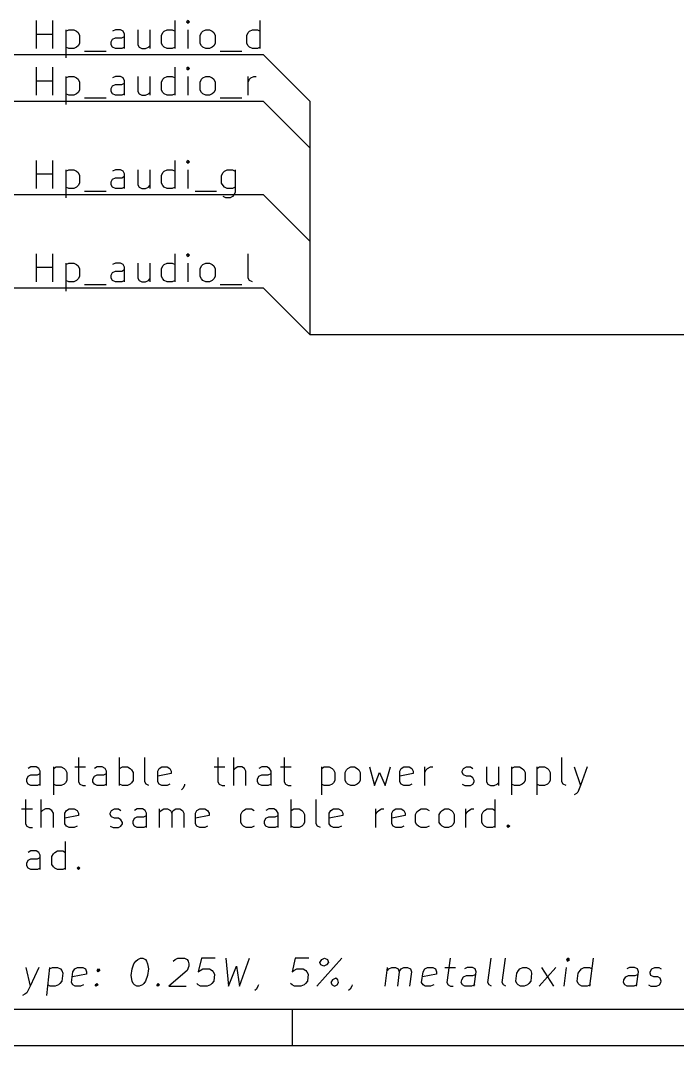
# Model space of a CAD drawing. Extents: x 10 to 287, y -200 to -10.
# Drawn here: x 45.2 to 81, y -200 to -144.2 of the extents above; entities that cross this region are included whole.
import ezdxf

# ---------------------------------------------------------------- set-up
doc = ezdxf.new("R2010")
doc.units = 0
doc.header["$MEASUREMENT"] = 0
doc.layers.add('BLACK', color=7, linetype='CONTINUOUS')
doc.layers.add('WHITE', color=7, linetype='CONTINUOUS')

msp = doc.modelspace()

# ---------------------------------------------------------------- linework, layer by layer
at = {"layer": 'Black'}
for p, q in [((44.45, -146.05), (58.42, -146.05)), ((58.42, -146.05), (60.96, -148.59)), ((44.45, -148.59), (58.42, -148.59)), ((58.42, -148.59), (60.96, -151.13)), ((60.96, -148.59), (60.96, -161.29)), ((44.45, -153.67), (58.42, -153.67)), ((58.42, -153.67), (60.96, -156.21)), ((44.45, -158.75), (58.42, -158.75)), ((58.42, -158.75), (60.96, -161.29)), ((60.96, -161.29), (85.09, -161.29)), ((11.9888, -198.018), (285.013, -198.018)), ((59.9948, -198.018), (59.9948, -200)), ((10.0076, -200), (286.995, -200))]:
    msp.add_line(p, q, dxfattribs=at)
at = {"layer": 'White'}
for p, q in [((46.0756, -145.72), (46.0756, -144.196)), ((46.9646, -145.72), (46.9646, -144.196)), ((53.6194, -145.72), (53.6194, -144.196)), ((54.3306, -144.196), (54.2544, -144.272)), ((54.2544, -144.272), (54.3306, -144.348)), ((54.4068, -144.272), (54.3306, -144.196)), ((54.3306, -144.196), (54.3306, -144.348)), ((54.3306, -144.348), (54.4068, -144.272)), ((58.2676, -145.72), (58.2676, -144.196)), ((46.0756, -144.932), (46.9646, -144.932)), ((47.6758, -144.704), (47.6758, -146.228)), ((47.6758, -144.78), (47.8282, -144.704)), ((47.8282, -144.704), (48.1076, -144.704)), ((48.1076, -144.704), (48.26, -144.78)), ((48.26, -144.78), (48.3362, -144.856)), ((48.3362, -144.856), (48.4124, -145.009)), ((48.4124, -145.009), (48.4124, -145.44)), ((50.3682, -144.704), (50.2158, -144.78)), ((50.6476, -144.704), (50.3682, -144.704)), ((50.8, -144.78), (50.6476, -144.704)), ((50.7238, -145.136), (50.8762, -145.059)), ((50.8762, -144.932), (50.8, -144.78)), ((50.8762, -145.72), (50.8762, -144.932)), ((51.5874, -144.704), (51.5874, -145.517)), ((52.2478, -144.704), (52.2478, -145.72)), ((52.8828, -145.009), (52.959, -144.856)), ((52.8828, -145.44), (52.8828, -145.009)), ((52.959, -144.856), (53.0352, -144.78)), ((53.0352, -144.78), (53.1876, -144.704)), ((53.1876, -144.704), (53.467, -144.704)), ((53.467, -144.704), (53.6194, -144.78)), ((54.3306, -145.72), (54.3306, -144.704)), ((54.991, -145.009), (55.0672, -144.856)), ((54.991, -145.44), (54.991, -145.009)), ((55.0672, -144.856), (55.1434, -144.78)), ((55.1434, -144.78), (55.2958, -144.704)), ((55.2958, -144.704), (55.499, -144.704)), ((55.499, -144.704), (55.6514, -144.78)), ((55.6514, -144.78), (55.7276, -144.856)), ((55.7276, -144.856), (55.8038, -145.009)), ((55.8038, -145.009), (55.8038, -145.44)), ((57.531, -145.009), (57.6072, -144.856)), ((57.531, -145.44), (57.531, -145.009)), ((57.6072, -144.856), (57.6834, -144.78)), ((57.6834, -144.78), (57.8358, -144.704)), ((57.8358, -144.704), (58.1152, -144.704)), ((58.1152, -144.704), (58.2676, -144.78)), ((47.8282, -145.72), (47.6758, -145.644)), ((48.26, -145.644), (48.1076, -145.72)), ((48.3362, -145.567), (48.26, -145.644)), ((48.4124, -145.44), (48.3362, -145.567)), ((50.1396, -145.364), (50.2158, -145.212)), ((50.1396, -145.517), (50.1396, -145.364)), ((50.2158, -145.644), (50.1396, -145.517)), ((50.2158, -145.212), (50.3682, -145.136)), ((50.3682, -145.72), (50.2158, -145.644)), ((50.3682, -145.136), (50.7238, -145.136)), ((50.8762, -145.644), (50.7238, -145.72)), ((51.5874, -145.517), (51.6636, -145.644)), ((51.6636, -145.644), (51.816, -145.72)), ((52.0192, -145.72), (52.1716, -145.644)), ((52.1716, -145.644), (52.2478, -145.567)), ((52.959, -145.567), (52.8828, -145.44)), ((53.0352, -145.644), (52.959, -145.567)), ((53.1876, -145.72), (53.0352, -145.644)), ((53.6194, -145.644), (53.467, -145.72)), ((55.0672, -145.567), (54.991, -145.44)), ((55.1434, -145.644), (55.0672, -145.567)), ((55.2958, -145.72), (55.1434, -145.644)), ((55.6514, -145.644), (55.499, -145.72)), ((55.7276, -145.567), (55.6514, -145.644)), ((55.8038, -145.44), (55.7276, -145.567)), ((57.6072, -145.567), (57.531, -145.44)), ((57.6834, -145.644), (57.6072, -145.567)), ((57.8358, -145.72), (57.6834, -145.644)), ((58.2676, -145.644), (58.1152, -145.72)), ((48.1076, -145.72), (47.8282, -145.72)), ((48.6918, -145.872), (49.8602, -145.872)), ((50.7238, -145.72), (50.3682, -145.72)), ((51.816, -145.72), (52.0192, -145.72)), ((53.467, -145.72), (53.1876, -145.72)), ((55.499, -145.72), (55.2958, -145.72)), ((56.0832, -145.872), (57.2516, -145.872)), ((58.1152, -145.72), (57.8358, -145.72)), ((46.0756, -148.26), (46.0756, -146.736)), ((46.9646, -148.26), (46.9646, -146.736)), ((53.6194, -148.26), (53.6194, -146.736)), ((54.3306, -146.736), (54.2544, -146.812)), ((54.4068, -146.812), (54.3306, -146.736)), ((54.3306, -146.736), (54.3306, -146.888)), ((47.6758, -147.244), (47.6758, -148.768)), ((47.6758, -147.32), (47.8282, -147.244)), ((47.8282, -147.244), (48.1076, -147.244)), ((48.1076, -147.244), (48.26, -147.32)), ((48.26, -147.32), (48.3362, -147.396)), ((50.3682, -147.244), (50.2158, -147.32)), ((50.6476, -147.244), (50.3682, -147.244)), ((50.8, -147.32), (50.6476, -147.244)), ((50.8762, -147.472), (50.8, -147.32)), ((51.5874, -147.244), (51.5874, -148.057)), ((52.2478, -147.244), (52.2478, -148.26)), ((52.959, -147.396), (53.0352, -147.32)), ((53.0352, -147.32), (53.1876, -147.244)), ((53.1876, -147.244), (53.467, -147.244)), ((53.467, -147.244), (53.6194, -147.32)), ((54.2544, -146.812), (54.3306, -146.888)), ((54.3306, -146.888), (54.4068, -146.812)), ((54.3306, -148.26), (54.3306, -147.244)), ((55.0672, -147.396), (55.1434, -147.32)), ((55.1434, -147.32), (55.2958, -147.244)), ((55.2958, -147.244), (55.499, -147.244)), ((55.499, -147.244), (55.6514, -147.32)), ((55.6514, -147.32), (55.7276, -147.396)), ((57.6072, -148.26), (57.6072, -147.244)), ((57.6834, -147.396), (57.7596, -147.32)), ((57.7596, -147.32), (57.912, -147.244)), ((57.912, -147.244), (58.039, -147.244)), ((46.0756, -147.472), (46.9646, -147.472)), ((48.3362, -147.396), (48.4124, -147.549)), ((48.4124, -147.549), (48.4124, -147.98)), ((50.1396, -147.904), (50.2158, -147.752)), ((50.2158, -147.752), (50.3682, -147.676)), ((50.3682, -147.676), (50.7238, -147.676)), ((50.7238, -147.676), (50.8762, -147.599)), ((50.8762, -148.26), (50.8762, -147.472)), ((52.8828, -147.549), (52.959, -147.396)), ((52.8828, -147.98), (52.8828, -147.549)), ((54.991, -147.549), (55.0672, -147.396)), ((54.991, -147.98), (54.991, -147.549)), ((55.7276, -147.396), (55.8038, -147.549)), ((55.8038, -147.549), (55.8038, -147.98)), ((57.6072, -147.549), (57.6834, -147.396)), ((47.8282, -148.26), (47.6758, -148.184)), ((48.1076, -148.26), (47.8282, -148.26)), ((48.26, -148.184), (48.1076, -148.26)), ((48.3362, -148.107), (48.26, -148.184)), ((48.4124, -147.98), (48.3362, -148.107)), ((48.6918, -148.412), (49.8602, -148.412)), ((50.1396, -148.057), (50.1396, -147.904)), ((50.2158, -148.184), (50.1396, -148.057)), ((50.3682, -148.26), (50.2158, -148.184)), ((50.7238, -148.26), (50.3682, -148.26)), ((50.8762, -148.184), (50.7238, -148.26)), ((51.5874, -148.057), (51.6636, -148.184)), ((51.6636, -148.184), (51.816, -148.26)), ((51.816, -148.26), (52.0192, -148.26)), ((52.0192, -148.26), (52.1716, -148.184)), ((52.1716, -148.184), (52.2478, -148.107)), ((52.959, -148.107), (52.8828, -147.98)), ((53.0352, -148.184), (52.959, -148.107)), ((53.1876, -148.26), (53.0352, -148.184)), ((53.467, -148.26), (53.1876, -148.26)), ((53.6194, -148.184), (53.467, -148.26)), ((55.0672, -148.107), (54.991, -147.98)), ((55.1434, -148.184), (55.0672, -148.107)), ((55.2958, -148.26), (55.1434, -148.184)), ((55.499, -148.26), (55.2958, -148.26)), ((55.6514, -148.184), (55.499, -148.26)), ((55.7276, -148.107), (55.6514, -148.184)), ((55.8038, -147.98), (55.7276, -148.107)), ((56.0832, -148.412), (57.2516, -148.412)), ((46.0756, -153.34), (46.0756, -151.816)), ((46.9646, -153.34), (46.9646, -151.816)), ((47.6758, -152.324), (47.6758, -153.848)), ((47.6758, -152.4), (47.8282, -152.324)), ((47.8282, -152.324), (48.1076, -152.324)), ((48.1076, -152.324), (48.26, -152.4)), ((50.3682, -152.324), (50.2158, -152.4)), ((50.6476, -152.324), (50.3682, -152.324)), ((50.8, -152.4), (50.6476, -152.324)), ((51.5874, -152.324), (51.5874, -153.137)), ((52.2478, -152.324), (52.2478, -153.34)), ((53.0352, -152.4), (53.1876, -152.324)), ((53.1876, -152.324), (53.467, -152.324)), ((53.467, -152.324), (53.6194, -152.4)), ((53.6194, -153.34), (53.6194, -151.816)), ((54.3306, -151.816), (54.2544, -151.892)), ((54.2544, -151.892), (54.3306, -151.968)), ((54.4068, -151.892), (54.3306, -151.816)), ((54.3306, -151.816), (54.3306, -151.968)), ((54.3306, -151.968), (54.4068, -151.892)), ((54.3306, -153.34), (54.3306, -152.324)), ((56.3118, -152.4), (56.4642, -152.324)), ((56.4642, -152.324), (56.7436, -152.324)), ((56.7436, -152.324), (56.896, -152.4)), ((56.896, -152.324), (56.896, -153.568)), ((46.0756, -152.552), (46.9646, -152.552)), ((48.26, -152.4), (48.3362, -152.476)), ((48.3362, -152.476), (48.4124, -152.629)), ((48.4124, -152.629), (48.4124, -153.06)), ((50.1396, -152.984), (50.2158, -152.832)), ((50.2158, -152.832), (50.3682, -152.756)), ((50.3682, -152.756), (50.7238, -152.756)), ((50.7238, -152.756), (50.8762, -152.679)), ((50.8762, -152.552), (50.8, -152.4)), ((50.8762, -153.34), (50.8762, -152.552)), ((52.8828, -152.629), (52.959, -152.476)), ((52.8828, -153.06), (52.8828, -152.629)), ((52.959, -152.476), (53.0352, -152.4)), ((56.1594, -152.629), (56.2356, -152.476)), ((56.1594, -153.06), (56.1594, -152.629)), ((56.2356, -152.476), (56.3118, -152.4)), ((47.8282, -153.34), (47.6758, -153.264)), ((48.1076, -153.34), (47.8282, -153.34)), ((48.26, -153.264), (48.1076, -153.34)), ((48.3362, -153.187), (48.26, -153.264)), ((48.4124, -153.06), (48.3362, -153.187)), ((50.1396, -153.137), (50.1396, -152.984)), ((50.2158, -153.264), (50.1396, -153.137)), ((50.3682, -153.34), (50.2158, -153.264)), ((50.7238, -153.34), (50.3682, -153.34)), ((50.8762, -153.264), (50.7238, -153.34)), ((51.5874, -153.137), (51.6636, -153.264)), ((51.6636, -153.264), (51.816, -153.34)), ((51.816, -153.34), (52.0192, -153.34)), ((52.0192, -153.34), (52.1716, -153.264)), ((52.1716, -153.264), (52.2478, -153.187)), ((52.959, -153.187), (52.8828, -153.06)), ((53.0352, -153.264), (52.959, -153.187)), ((53.1876, -153.34), (53.0352, -153.264)), ((53.467, -153.34), (53.1876, -153.34)), ((53.6194, -153.264), (53.467, -153.34)), ((56.2356, -153.187), (56.1594, -153.06)), ((56.3118, -153.264), (56.2356, -153.187)), ((56.4642, -153.34), (56.3118, -153.264)), ((56.7436, -153.34), (56.4642, -153.34)), ((56.896, -153.264), (56.7436, -153.34)), ((48.6918, -153.492), (49.8602, -153.492)), ((54.7116, -153.492), (55.88, -153.492)), ((56.388, -153.848), (56.2356, -153.772)), ((56.6166, -153.848), (56.388, -153.848)), ((56.7436, -153.772), (56.6166, -153.848)), ((56.8198, -153.695), (56.7436, -153.772)), ((56.896, -153.568), (56.8198, -153.695)), ((46.0756, -158.42), (46.0756, -156.896)), ((46.9646, -158.42), (46.9646, -156.896)), ((53.6194, -158.42), (53.6194, -156.896)), ((54.3306, -156.896), (54.2544, -156.972)), ((54.2544, -156.972), (54.3306, -157.048)), ((54.4068, -156.972), (54.3306, -156.896)), ((54.3306, -156.896), (54.3306, -157.048)), ((54.3306, -157.048), (54.4068, -156.972)), ((57.6072, -158.217), (57.6072, -156.896)), ((46.0756, -157.632), (46.9646, -157.632)), ((47.6758, -157.404), (47.6758, -158.928)), ((47.6758, -157.48), (47.8282, -157.404)), ((47.8282, -157.404), (48.1076, -157.404)), ((48.1076, -157.404), (48.26, -157.48)), ((48.26, -157.48), (48.3362, -157.556)), ((48.3362, -157.556), (48.4124, -157.709)), ((48.4124, -157.709), (48.4124, -158.14)), ((50.1396, -158.064), (50.2158, -157.912)), ((50.3682, -157.404), (50.2158, -157.48)), ((50.2158, -157.912), (50.3682, -157.836)), ((50.6476, -157.404), (50.3682, -157.404)), ((50.3682, -157.836), (50.7238, -157.836)), ((50.8, -157.48), (50.6476, -157.404)), ((50.7238, -157.836), (50.8762, -157.759)), ((50.8762, -157.632), (50.8, -157.48)), ((50.8762, -158.42), (50.8762, -157.632)), ((51.5874, -157.404), (51.5874, -158.217)), ((52.2478, -157.404), (52.2478, -158.42)), ((52.8828, -157.709), (52.959, -157.556)), ((52.8828, -158.14), (52.8828, -157.709)), ((52.959, -157.556), (53.0352, -157.48)), ((53.0352, -157.48), (53.1876, -157.404)), ((53.1876, -157.404), (53.467, -157.404)), ((53.467, -157.404), (53.6194, -157.48)), ((54.3306, -158.42), (54.3306, -157.404)), ((54.991, -157.709), (55.0672, -157.556)), ((54.991, -158.14), (54.991, -157.709)), ((55.0672, -157.556), (55.1434, -157.48)), ((55.1434, -157.48), (55.2958, -157.404)), ((55.2958, -157.404), (55.499, -157.404)), ((55.499, -157.404), (55.6514, -157.48)), ((55.6514, -157.48), (55.7276, -157.556)), ((55.7276, -157.556), (55.8038, -157.709)), ((55.8038, -157.709), (55.8038, -158.14)), ((47.8282, -158.42), (47.6758, -158.344)), ((48.1076, -158.42), (47.8282, -158.42)), ((48.26, -158.344), (48.1076, -158.42)), ((48.3362, -158.267), (48.26, -158.344)), ((48.4124, -158.14), (48.3362, -158.267)), ((50.1396, -158.217), (50.1396, -158.064)), ((50.2158, -158.344), (50.1396, -158.217)), ((50.3682, -158.42), (50.2158, -158.344)), ((50.7238, -158.42), (50.3682, -158.42)), ((50.8762, -158.344), (50.7238, -158.42)), ((51.5874, -158.217), (51.6636, -158.344)), ((51.6636, -158.344), (51.816, -158.42)), ((51.816, -158.42), (52.0192, -158.42)), ((52.0192, -158.42), (52.1716, -158.344)), ((52.1716, -158.344), (52.2478, -158.267)), ((52.959, -158.267), (52.8828, -158.14)), ((53.0352, -158.344), (52.959, -158.267)), ((53.1876, -158.42), (53.0352, -158.344)), ((53.467, -158.42), (53.1876, -158.42)), ((53.6194, -158.344), (53.467, -158.42)), ((55.0672, -158.267), (54.991, -158.14)), ((55.1434, -158.344), (55.0672, -158.267)), ((55.2958, -158.42), (55.1434, -158.344)), ((55.499, -158.42), (55.2958, -158.42)), ((55.6514, -158.344), (55.499, -158.42)), ((55.7276, -158.267), (55.6514, -158.344)), ((55.8038, -158.14), (55.7276, -158.267)), ((57.6834, -158.344), (57.6072, -158.217)), ((57.8358, -158.42), (57.6834, -158.344)), ((48.6918, -158.572), (49.8602, -158.572)), ((56.0832, -158.572), (57.2516, -158.572)), ((48.3616, -184.328), (48.3616, -185.649)), ((50.5968, -185.852), (50.5968, -184.328)), ((51.9684, -185.649), (51.9684, -184.328)), ((55.9562, -184.328), (55.9562, -185.649)), ((56.8198, -185.852), (56.8198, -184.328)), ((59.563, -184.328), (59.563, -185.649)), ((74.7014, -185.649), (74.7014, -184.328)), ((45.7708, -184.836), (45.6184, -184.912)), ((45.6184, -185.344), (45.7708, -185.268)), ((46.0502, -184.836), (45.7708, -184.836)), ((45.7708, -185.268), (46.1264, -185.268)), ((46.2026, -184.912), (46.0502, -184.836)), ((46.1264, -185.268), (46.2788, -185.191)), ((46.2788, -185.064), (46.2026, -184.912)), ((46.2788, -185.852), (46.2788, -185.064)), ((46.99, -184.836), (46.99, -186.36)), ((46.99, -184.912), (47.1424, -184.836)), ((47.1424, -184.836), (47.4218, -184.836)), ((47.4218, -184.836), (47.5742, -184.912)), ((47.5742, -184.912), (47.6504, -184.988)), ((47.6504, -184.988), (47.7266, -185.141)), ((47.7266, -185.141), (47.7266, -185.572)), ((48.1584, -184.836), (48.7426, -184.836)), ((49.3776, -184.836), (49.2252, -184.912)), ((49.2252, -185.344), (49.3776, -185.268)), ((49.657, -184.836), (49.3776, -184.836)), ((49.3776, -185.268), (49.7332, -185.268)), ((49.8094, -184.912), (49.657, -184.836)), ((49.7332, -185.268), (49.8856, -185.191)), ((49.8856, -185.064), (49.8094, -184.912)), ((49.8856, -185.852), (49.8856, -185.064)), ((50.5968, -184.912), (50.7492, -184.836)), ((50.7492, -184.836), (51.0286, -184.836)), ((51.0286, -184.836), (51.181, -184.912)), ((51.181, -184.912), (51.2572, -184.988)), ((51.2572, -184.988), (51.3334, -185.141)), ((51.3334, -185.141), (51.3334, -185.572)), ((52.6796, -185.064), (52.7558, -184.912)), ((52.6796, -185.649), (52.6796, -185.064)), ((53.4162, -185.191), (52.6796, -185.344)), ((52.7558, -184.912), (52.9082, -184.836)), ((52.9082, -184.836), (53.1876, -184.836)), ((53.1876, -184.836), (53.34, -184.912)), ((53.34, -184.912), (53.4162, -185.064)), ((53.4162, -185.064), (53.4162, -185.191)), ((55.753, -184.836), (56.3372, -184.836)), ((56.896, -184.912), (56.8198, -184.988)), ((57.0484, -184.836), (56.896, -184.912)), ((57.2516, -184.836), (57.0484, -184.836)), ((57.404, -184.912), (57.2516, -184.836)), ((57.4802, -185.064), (57.404, -184.912)), ((57.4802, -185.852), (57.4802, -185.064)), ((58.3438, -184.836), (58.1914, -184.912)), ((58.1914, -185.344), (58.3438, -185.268)), ((58.6232, -184.836), (58.3438, -184.836)), ((58.3438, -185.268), (58.6994, -185.268)), ((58.7756, -184.912), (58.6232, -184.836)), ((58.6994, -185.268), (58.8518, -185.191)), ((58.8518, -185.064), (58.7756, -184.912)), ((58.8518, -185.852), (58.8518, -185.064)), ((59.3598, -184.836), (59.944, -184.836)), ((61.595, -184.836), (61.595, -186.36)), ((61.595, -184.912), (61.7474, -184.836)), ((61.7474, -184.836), (62.0268, -184.836)), ((62.0268, -184.836), (62.1792, -184.912)), ((62.1792, -184.912), (62.2554, -184.988)), ((62.2554, -184.988), (62.3316, -185.141)), ((62.3316, -185.141), (62.3316, -185.572)), ((62.8904, -185.141), (62.9666, -184.988)), ((62.8904, -185.572), (62.8904, -185.141)), ((62.9666, -184.988), (63.0428, -184.912)), ((63.0428, -184.912), (63.1952, -184.836)), ((63.1952, -184.836), (63.3984, -184.836)), ((63.3984, -184.836), (63.5508, -184.912)), ((63.5508, -184.912), (63.627, -184.988)), ((63.627, -184.988), (63.7032, -185.141)), ((63.7032, -185.141), (63.7032, -185.572)), ((64.2112, -184.836), (64.4906, -185.852)), ((64.4906, -185.852), (64.77, -185.141)), ((64.77, -185.141), (65.0748, -185.852)), ((65.0748, -185.852), (65.3542, -184.836)), ((65.8622, -185.064), (65.9384, -184.912)), ((65.8622, -185.649), (65.8622, -185.064)), ((66.5988, -185.191), (65.8622, -185.344)), ((65.9384, -184.912), (66.0908, -184.836)), ((66.0908, -184.836), (66.3702, -184.836)), ((66.3702, -184.836), (66.5226, -184.912)), ((66.5226, -184.912), (66.5988, -185.064)), ((66.5988, -185.064), (66.5988, -185.191)), ((67.2338, -185.852), (67.2338, -184.836)), ((67.2338, -185.141), (67.31, -184.988)), ((67.31, -184.988), (67.3862, -184.912)), ((67.3862, -184.912), (67.5386, -184.836)), ((67.5386, -184.836), (67.6656, -184.836)), ((69.2658, -185.064), (69.342, -184.912)), ((69.2658, -185.141), (69.2658, -185.064)), ((69.342, -185.268), (69.2658, -185.141)), ((69.342, -184.912), (69.4944, -184.836)), ((69.4944, -185.344), (69.342, -185.268)), ((69.4944, -184.836), (69.723, -184.836)), ((69.723, -184.836), (69.85, -184.912)), ((70.5866, -184.836), (70.5866, -185.649)), ((71.247, -184.836), (71.247, -185.852)), ((71.9582, -184.836), (71.9582, -186.36)), ((71.9582, -184.912), (72.1106, -184.836)), ((72.1106, -184.836), (72.39, -184.836)), ((72.39, -184.836), (72.5424, -184.912)), ((72.5424, -184.912), (72.6186, -184.988)), ((72.6186, -184.988), (72.6948, -185.141)), ((72.6948, -185.141), (72.6948, -185.572)), ((73.3298, -184.836), (73.3298, -186.36)), ((73.3298, -184.912), (73.4822, -184.836)), ((73.4822, -184.836), (73.7616, -184.836)), ((73.7616, -184.836), (73.914, -184.912)), ((73.914, -184.912), (73.9902, -184.988)), ((73.9902, -184.988), (74.0664, -185.141)), ((74.0664, -185.141), (74.0664, -185.572)), ((75.3618, -184.836), (75.7174, -185.852)), ((76.073, -184.836), (75.7174, -185.852)), ((45.5422, -185.496), (45.6184, -185.344)), ((45.5422, -185.649), (45.5422, -185.496)), ((45.6184, -185.776), (45.5422, -185.649)), ((45.7708, -185.852), (45.6184, -185.776)), ((46.2788, -185.776), (46.1264, -185.852)), ((47.1424, -185.852), (46.99, -185.776)), ((47.5742, -185.776), (47.4218, -185.852)), ((47.6504, -185.699), (47.5742, -185.776)), ((47.7266, -185.572), (47.6504, -185.699)), ((48.3616, -185.649), (48.4378, -185.776)), ((48.4378, -185.776), (48.5902, -185.852)), ((49.149, -185.496), (49.2252, -185.344)), ((49.149, -185.649), (49.149, -185.496)), ((49.2252, -185.776), (49.149, -185.649)), ((49.3776, -185.852), (49.2252, -185.776)), ((49.8856, -185.776), (49.7332, -185.852)), ((50.7492, -185.852), (50.5968, -185.776)), ((51.181, -185.776), (51.0286, -185.852)), ((51.2572, -185.699), (51.181, -185.776)), ((51.3334, -185.572), (51.2572, -185.699)), ((52.0446, -185.776), (51.9684, -185.649)), ((52.197, -185.852), (52.0446, -185.776)), ((52.7558, -185.776), (52.6796, -185.649)), ((52.9082, -185.852), (52.7558, -185.776)), ((53.34, -185.776), (53.1876, -185.852)), ((54.1274, -185.776), (54.1274, -185.852)), ((55.9562, -185.649), (56.0324, -185.776)), ((56.0324, -185.776), (56.1848, -185.852)), ((58.1152, -185.496), (58.1914, -185.344)), ((58.1152, -185.649), (58.1152, -185.496)), ((58.1914, -185.776), (58.1152, -185.649)), ((58.3438, -185.852), (58.1914, -185.776)), ((58.8518, -185.776), (58.6994, -185.852)), ((59.563, -185.649), (59.6392, -185.776)), ((59.6392, -185.776), (59.7916, -185.852)), ((61.7474, -185.852), (61.595, -185.776)), ((62.1792, -185.776), (62.0268, -185.852)), ((62.2554, -185.699), (62.1792, -185.776)), ((62.3316, -185.572), (62.2554, -185.699)), ((62.9666, -185.699), (62.8904, -185.572)), ((63.0428, -185.776), (62.9666, -185.699)), ((63.1952, -185.852), (63.0428, -185.776)), ((63.5508, -185.776), (63.3984, -185.852)), ((63.627, -185.699), (63.5508, -185.776)), ((63.7032, -185.572), (63.627, -185.699)), ((65.9384, -185.776), (65.8622, -185.649)), ((66.0908, -185.852), (65.9384, -185.776)), ((66.5226, -185.776), (66.3702, -185.852)), ((69.2658, -185.776), (69.4182, -185.852)), ((69.723, -185.344), (69.4944, -185.344)), ((69.85, -185.42), (69.723, -185.344)), ((69.723, -185.852), (69.85, -185.776)), ((69.9262, -185.572), (69.85, -185.42)), ((69.85, -185.776), (69.9262, -185.649)), ((69.9262, -185.649), (69.9262, -185.572)), ((70.5866, -185.649), (70.6628, -185.776)), ((70.6628, -185.776), (70.8152, -185.852)), ((71.0184, -185.852), (71.1708, -185.776)), ((71.1708, -185.776), (71.247, -185.699)), ((72.1106, -185.852), (71.9582, -185.776)), ((72.5424, -185.776), (72.39, -185.852)), ((72.6186, -185.699), (72.5424, -185.776)), ((72.6948, -185.572), (72.6186, -185.699)), ((73.4822, -185.852), (73.3298, -185.776)), ((73.914, -185.776), (73.7616, -185.852)), ((73.9902, -185.699), (73.914, -185.776)), ((74.0664, -185.572), (73.9902, -185.699)), ((74.7776, -185.776), (74.7014, -185.649)), ((74.93, -185.852), (74.7776, -185.776)), ((46.1264, -185.852), (45.7708, -185.852)), ((47.4218, -185.852), (47.1424, -185.852)), ((48.5902, -185.852), (48.7426, -185.852)), ((49.7332, -185.852), (49.3776, -185.852)), ((51.0286, -185.852), (50.7492, -185.852)), ((53.1876, -185.852), (52.9082, -185.852)), ((54.0512, -186.004), (53.975, -186.08)), ((54.1274, -185.852), (54.0512, -186.004)), ((56.1848, -185.852), (56.3372, -185.852)), ((58.6994, -185.852), (58.3438, -185.852)), ((59.7916, -185.852), (59.944, -185.852)), ((62.0268, -185.852), (61.7474, -185.852)), ((63.3984, -185.852), (63.1952, -185.852)), ((66.3702, -185.852), (66.0908, -185.852)), ((69.4182, -185.852), (69.723, -185.852)), ((70.8152, -185.852), (71.0184, -185.852)), ((72.39, -185.852), (72.1106, -185.852)), ((73.7616, -185.852), (73.4822, -185.852)), ((75.4888, -186.284), (75.3618, -186.36)), ((75.565, -186.207), (75.4888, -186.284)), ((75.7174, -185.852), (75.565, -186.207)), ((45.466, -186.614), (45.466, -187.935)), ((46.3296, -188.138), (46.3296, -186.614)), ((59.944, -188.138), (59.944, -186.614)), ((61.3156, -187.935), (61.3156, -186.614)), ((71.0692, -188.138), (71.0692, -186.614)), ((45.2628, -187.122), (45.847, -187.122)), ((46.4058, -187.198), (46.3296, -187.274)), ((46.5582, -187.122), (46.4058, -187.198)), ((46.7614, -187.122), (46.5582, -187.122)), ((46.9138, -187.198), (46.7614, -187.122)), ((46.99, -187.35), (46.9138, -187.198)), ((46.99, -188.138), (46.99, -187.35)), ((47.625, -187.35), (47.7012, -187.198)), ((47.625, -187.935), (47.625, -187.35)), ((48.3616, -187.477), (47.625, -187.63)), ((47.7012, -187.198), (47.8536, -187.122)), ((47.8536, -187.122), (48.133, -187.122)), ((48.133, -187.122), (48.2854, -187.198)), ((48.2854, -187.198), (48.3616, -187.35)), ((48.3616, -187.35), (48.3616, -187.477)), ((50.0888, -187.35), (50.165, -187.198)), ((50.0888, -187.427), (50.0888, -187.35)), ((50.165, -187.554), (50.0888, -187.427)), ((50.165, -187.198), (50.3174, -187.122)), ((50.3174, -187.122), (50.546, -187.122)), ((50.546, -187.122), (50.673, -187.198)), ((51.562, -187.122), (51.4096, -187.198)), ((51.8414, -187.122), (51.562, -187.122)), ((51.9938, -187.198), (51.8414, -187.122)), ((51.9176, -187.554), (52.07, -187.477)), ((52.07, -187.35), (51.9938, -187.198)), ((52.07, -188.138), (52.07, -187.35)), ((52.7812, -188.138), (52.7812, -187.122)), ((52.7812, -187.274), (52.8574, -187.198)), ((52.8574, -187.198), (53.0098, -187.122)), ((53.0098, -187.122), (53.213, -187.122)), ((53.213, -187.122), (53.3654, -187.198)), ((53.3654, -187.198), (53.4416, -187.35)), ((53.4416, -187.35), (53.5178, -187.198)), ((53.4416, -187.35), (53.4416, -188.138)), ((53.5178, -187.198), (53.6702, -187.122)), ((53.6702, -187.122), (53.8734, -187.122)), ((53.8734, -187.122), (54.0258, -187.198)), ((54.0258, -187.198), (54.102, -187.35)), ((54.102, -187.35), (54.102, -188.138)), ((54.737, -187.35), (54.8132, -187.198)), ((54.737, -187.935), (54.737, -187.35)), ((55.4736, -187.477), (54.737, -187.63)), ((54.8132, -187.198), (54.9656, -187.122)), ((54.9656, -187.122), (55.245, -187.122)), ((55.245, -187.122), (55.3974, -187.198)), ((55.3974, -187.198), (55.4736, -187.35)), ((55.4736, -187.35), (55.4736, -187.477)), ((57.2008, -187.427), (57.277, -187.274)), ((57.2008, -187.858), (57.2008, -187.427)), ((57.277, -187.274), (57.3532, -187.198)), ((57.3532, -187.198), (57.5056, -187.122)), ((57.5056, -187.122), (57.785, -187.122)), ((57.785, -187.122), (57.9374, -187.198)), ((58.7248, -187.122), (58.5724, -187.198)), ((59.0042, -187.122), (58.7248, -187.122)), ((59.1566, -187.198), (59.0042, -187.122)), ((59.0804, -187.554), (59.2328, -187.477)), ((59.2328, -187.35), (59.1566, -187.198)), ((59.2328, -188.138), (59.2328, -187.35)), ((59.944, -187.198), (60.0964, -187.122)), ((60.0964, -187.122), (60.3758, -187.122)), ((60.3758, -187.122), (60.5282, -187.198)), ((60.5282, -187.198), (60.6044, -187.274)), ((60.6044, -187.274), (60.6806, -187.427)), ((60.6806, -187.427), (60.6806, -187.858)), ((62.0268, -187.35), (62.103, -187.198)), ((62.0268, -187.935), (62.0268, -187.35)), ((62.7634, -187.477), (62.0268, -187.63)), ((62.103, -187.198), (62.2554, -187.122)), ((62.2554, -187.122), (62.5348, -187.122)), ((62.5348, -187.122), (62.6872, -187.198)), ((62.6872, -187.198), (62.7634, -187.35)), ((62.7634, -187.35), (62.7634, -187.477)), ((64.5668, -188.138), (64.5668, -187.122)), ((64.5668, -187.427), (64.643, -187.274)), ((64.643, -187.274), (64.7192, -187.198)), ((64.7192, -187.198), (64.8716, -187.122)), ((64.8716, -187.122), (64.9986, -187.122)), ((65.4304, -187.35), (65.5066, -187.198)), ((65.4304, -187.935), (65.4304, -187.35)), ((66.167, -187.477), (65.4304, -187.63)), ((65.5066, -187.198), (65.659, -187.122)), ((65.659, -187.122), (65.9384, -187.122)), ((65.9384, -187.122), (66.0908, -187.198)), ((66.0908, -187.198), (66.167, -187.35)), ((66.167, -187.35), (66.167, -187.477)), ((66.7258, -187.427), (66.802, -187.274)), ((66.7258, -187.858), (66.7258, -187.427)), ((66.802, -187.274), (66.8782, -187.198)), ((66.8782, -187.198), (67.0306, -187.122)), ((67.0306, -187.122), (67.31, -187.122)), ((67.31, -187.122), (67.4624, -187.198)), ((68.0212, -187.427), (68.0974, -187.274)), ((68.0212, -187.858), (68.0212, -187.427)), ((68.0974, -187.274), (68.1736, -187.198)), ((68.1736, -187.198), (68.326, -187.122)), ((68.326, -187.122), (68.5292, -187.122)), ((68.5292, -187.122), (68.6816, -187.198)), ((68.6816, -187.198), (68.7578, -187.274)), ((68.7578, -187.274), (68.834, -187.427)), ((68.834, -187.427), (68.834, -187.858)), ((69.469, -188.138), (69.469, -187.122)), ((69.469, -187.427), (69.5452, -187.274)), ((69.5452, -187.274), (69.6214, -187.198)), ((69.6214, -187.198), (69.7738, -187.122)), ((69.7738, -187.122), (69.9008, -187.122)), ((70.3326, -187.427), (70.4088, -187.274)), ((70.3326, -187.858), (70.3326, -187.427)), ((70.4088, -187.274), (70.485, -187.198)), ((70.485, -187.198), (70.6374, -187.122)), ((70.6374, -187.122), (70.9168, -187.122)), ((70.9168, -187.122), (71.0692, -187.198)), ((45.466, -187.935), (45.5422, -188.062)), ((47.7012, -188.062), (47.625, -187.935)), ((50.3174, -187.63), (50.165, -187.554)), ((50.546, -187.63), (50.3174, -187.63)), ((50.673, -187.706), (50.546, -187.63)), ((50.7492, -187.858), (50.673, -187.706)), ((50.673, -188.062), (50.7492, -187.935)), ((50.7492, -187.935), (50.7492, -187.858)), ((51.3334, -187.782), (51.4096, -187.63)), ((51.3334, -187.935), (51.3334, -187.782)), ((51.4096, -188.062), (51.3334, -187.935)), ((51.4096, -187.63), (51.562, -187.554)), ((51.562, -187.554), (51.9176, -187.554)), ((54.8132, -188.062), (54.737, -187.935)), ((57.277, -187.985), (57.2008, -187.858)), ((57.3532, -188.062), (57.277, -187.985)), ((58.4962, -187.782), (58.5724, -187.63)), ((58.4962, -187.935), (58.4962, -187.782)), ((58.5724, -188.062), (58.4962, -187.935)), ((58.5724, -187.63), (58.7248, -187.554)), ((58.7248, -187.554), (59.0804, -187.554)), ((60.6044, -187.985), (60.5282, -188.062)), ((60.6806, -187.858), (60.6044, -187.985)), ((61.3918, -188.062), (61.3156, -187.935)), ((62.103, -188.062), (62.0268, -187.935)), ((65.5066, -188.062), (65.4304, -187.935)), ((66.802, -187.985), (66.7258, -187.858)), ((66.8782, -188.062), (66.802, -187.985)), ((68.0974, -187.985), (68.0212, -187.858)), ((68.1736, -188.062), (68.0974, -187.985)), ((68.7578, -187.985), (68.6816, -188.062)), ((68.834, -187.858), (68.7578, -187.985)), ((70.4088, -187.985), (70.3326, -187.858)), ((70.485, -188.062), (70.4088, -187.985)), ((71.7042, -188.062), (71.7804, -187.985)), ((71.7804, -187.985), (71.8566, -188.062)), ((71.7804, -187.985), (71.7804, -188.138)), ((45.5422, -188.062), (45.6946, -188.138)), ((45.6946, -188.138), (45.847, -188.138)), ((47.8536, -188.138), (47.7012, -188.062)), ((48.133, -188.138), (47.8536, -188.138)), ((48.2854, -188.062), (48.133, -188.138)), ((50.0888, -188.062), (50.2412, -188.138)), ((50.2412, -188.138), (50.546, -188.138)), ((50.546, -188.138), (50.673, -188.062)), ((51.562, -188.138), (51.4096, -188.062)), ((51.9176, -188.138), (51.562, -188.138)), ((52.07, -188.062), (51.9176, -188.138)), ((54.9656, -188.138), (54.8132, -188.062)), ((55.245, -188.138), (54.9656, -188.138)), ((55.3974, -188.062), (55.245, -188.138)), ((57.5056, -188.138), (57.3532, -188.062)), ((57.785, -188.138), (57.5056, -188.138)), ((57.9374, -188.062), (57.785, -188.138)), ((58.7248, -188.138), (58.5724, -188.062)), ((59.0804, -188.138), (58.7248, -188.138)), ((59.2328, -188.062), (59.0804, -188.138)), ((60.0964, -188.138), (59.944, -188.062)), ((60.3758, -188.138), (60.0964, -188.138)), ((60.5282, -188.062), (60.3758, -188.138)), ((61.5442, -188.138), (61.3918, -188.062)), ((62.2554, -188.138), (62.103, -188.062)), ((62.5348, -188.138), (62.2554, -188.138)), ((62.6872, -188.062), (62.5348, -188.138)), ((65.659, -188.138), (65.5066, -188.062)), ((65.9384, -188.138), (65.659, -188.138)), ((66.0908, -188.062), (65.9384, -188.138)), ((67.0306, -188.138), (66.8782, -188.062)), ((67.31, -188.138), (67.0306, -188.138)), ((67.4624, -188.062), (67.31, -188.138)), ((68.326, -188.138), (68.1736, -188.062)), ((68.5292, -188.138), (68.326, -188.138)), ((68.6816, -188.062), (68.5292, -188.138)), ((70.6374, -188.138), (70.485, -188.062)), ((70.9168, -188.138), (70.6374, -188.138)), ((71.0692, -188.062), (70.9168, -188.138)), ((71.7804, -188.138), (71.7042, -188.062)), ((71.8566, -188.062), (71.7804, -188.138)), ((47.6504, -190.424), (47.6504, -188.9)), ((45.7708, -189.408), (45.6184, -189.484)), ((46.0502, -189.408), (45.7708, -189.408)), ((46.2026, -189.484), (46.0502, -189.408)), ((46.2788, -189.636), (46.2026, -189.484)), ((46.2788, -190.424), (46.2788, -189.636)), ((46.9138, -189.713), (46.99, -189.56)), ((46.9138, -190.144), (46.9138, -189.713)), ((46.99, -189.56), (47.0662, -189.484)), ((47.0662, -189.484), (47.2186, -189.408)), ((47.2186, -189.408), (47.498, -189.408)), ((47.498, -189.408), (47.6504, -189.484)), ((45.5422, -190.068), (45.6184, -189.916)), ((45.5422, -190.221), (45.5422, -190.068)), ((45.6184, -190.348), (45.5422, -190.221)), ((45.6184, -189.916), (45.7708, -189.84)), ((45.7708, -189.84), (46.1264, -189.84)), ((46.1264, -189.84), (46.2788, -189.763)), ((46.99, -190.271), (46.9138, -190.144)), ((47.0662, -190.348), (46.99, -190.271)), ((48.2854, -190.348), (48.3616, -190.271)), ((48.3616, -190.271), (48.4378, -190.348)), ((48.3616, -190.271), (48.3616, -190.424)), ((45.7708, -190.424), (45.6184, -190.348)), ((46.1264, -190.424), (45.7708, -190.424)), ((46.2788, -190.348), (46.1264, -190.424)), ((47.2186, -190.424), (47.0662, -190.348)), ((47.498, -190.424), (47.2186, -190.424)), ((47.6504, -190.348), (47.498, -190.424)), ((48.3616, -190.424), (48.2854, -190.348)), ((48.4378, -190.348), (48.3616, -190.424)), ((51.5874, -195.326), (51.7398, -195.25)), ((51.7398, -195.25), (51.8668, -195.25)), ((51.8668, -195.25), (52.0192, -195.326)), ((53.6194, -195.326), (53.7718, -195.25)), ((53.7718, -195.25), (54.1274, -195.25)), ((54.1274, -195.25), (54.2798, -195.326)), ((55.0672, -195.25), (54.8894, -195.986)), ((55.8038, -195.25), (55.0672, -195.25)), ((56.388, -195.25), (56.5404, -196.774)), ((57.1246, -196.774), (57.6834, -195.25)), ((60.1726, -195.25), (59.9948, -195.986)), ((60.9092, -195.25), (60.1726, -195.25)), ((61.341, -196.774), (62.7126, -195.25)), ((61.6204, -195.326), (61.7728, -195.25)), ((61.7728, -195.25), (61.9252, -195.326)), ((68.6054, -195.25), (68.4276, -196.571)), ((70.6628, -196.571), (70.8406, -195.25)), ((71.4502, -196.571), (71.628, -195.25)), ((75.0316, -195.25), (74.9554, -195.326)), ((75.0316, -195.25), (75.0062, -195.402)), ((75.1078, -195.326), (75.0316, -195.25)), ((76.2254, -196.774), (76.4286, -195.25)), ((45.4914, -195.758), (45.72, -196.774)), ((46.2026, -195.758), (45.72, -196.774)), ((46.7868, -195.758), (46.609, -197.282)), ((46.7868, -195.834), (46.9392, -195.758)), ((46.9392, -195.758), (47.2186, -195.758)), ((47.2186, -195.758), (47.371, -195.834)), ((47.371, -195.834), (47.4472, -195.91)), ((48.0568, -195.986), (48.1584, -195.834)), ((48.1584, -195.834), (48.3108, -195.758)), ((48.3108, -195.758), (48.5902, -195.758)), ((48.5902, -195.758), (48.7426, -195.834)), ((48.7426, -195.834), (48.7934, -195.986)), ((49.3776, -195.91), (49.4538, -195.834)), ((49.4538, -195.834), (49.4284, -195.986)), ((49.4538, -195.834), (49.53, -195.91)), ((51.2318, -196.19), (51.2826, -195.834)), ((51.2826, -195.834), (51.3842, -195.555)), ((51.3842, -195.555), (51.4858, -195.402)), ((51.4858, -195.402), (51.5874, -195.326)), ((52.0192, -195.326), (52.07, -195.402)), ((52.07, -195.402), (52.1208, -195.555)), ((52.1208, -195.555), (52.1716, -195.834)), ((52.1716, -195.834), (52.1208, -196.19)), ((53.5178, -195.402), (53.6194, -195.326)), ((54.2798, -195.326), (54.3306, -195.402)), ((54.3814, -195.682), (54.2798, -195.91)), ((54.3306, -195.402), (54.3814, -195.555)), ((54.3814, -195.555), (54.3814, -195.682)), ((54.991, -195.91), (55.1434, -195.834)), ((55.1434, -195.834), (55.499, -195.834)), ((55.499, -195.834), (55.6514, -195.91)), ((56.5404, -196.774), (56.9722, -195.682)), ((56.9722, -195.682), (57.1246, -196.774)), ((60.0964, -195.91), (60.2488, -195.834)), ((60.2488, -195.834), (60.6044, -195.834)), ((60.6044, -195.834), (60.7568, -195.91)), ((61.5188, -195.478), (61.6204, -195.326)), ((61.5696, -195.605), (61.5188, -195.478)), ((61.722, -195.682), (61.5696, -195.605)), ((61.8744, -195.605), (61.722, -195.682)), ((61.976, -195.478), (61.8744, -195.605)), ((61.9252, -195.326), (61.976, -195.478)), ((65.0748, -196.774), (65.2018, -195.758)), ((65.2018, -195.91), (65.278, -195.834)), ((65.278, -195.834), (65.4304, -195.758)), ((65.4304, -195.758), (65.6336, -195.758)), ((65.6336, -195.758), (65.786, -195.834)), ((65.786, -195.834), (65.8368, -195.986)), ((65.8368, -195.986), (65.9384, -195.834)), ((65.9384, -195.834), (66.0908, -195.758)), ((66.0908, -195.758), (66.294, -195.758)), ((66.294, -195.758), (66.4464, -195.834)), ((66.4464, -195.834), (66.4972, -195.986)), ((67.1322, -195.986), (67.2338, -195.834)), ((67.2338, -195.834), (67.3862, -195.758)), ((67.3862, -195.758), (67.6656, -195.758)), ((67.6656, -195.758), (67.818, -195.834)), ((67.818, -195.834), (67.8688, -195.986)), ((68.326, -195.758), (68.9102, -195.758)), ((69.5452, -195.758), (69.3928, -195.834)), ((69.8246, -195.758), (69.5452, -195.758)), ((69.977, -195.834), (69.8246, -195.758)), ((70.0278, -195.986), (69.977, -195.834)), ((72.3392, -195.91), (72.4154, -195.834)), ((72.4154, -195.834), (72.5678, -195.758)), ((72.5678, -195.758), (72.771, -195.758)), ((72.771, -195.758), (72.9234, -195.834)), ((72.9234, -195.834), (72.9996, -195.91)), ((73.4568, -196.774), (74.3712, -195.758)), ((73.5838, -195.758), (74.2442, -196.774)), ((74.8284, -196.774), (74.9554, -195.758)), ((74.9554, -195.326), (75.0062, -195.402)), ((75.0062, -195.402), (75.1078, -195.326)), ((75.692, -195.91), (75.7682, -195.834)), ((75.7682, -195.834), (75.9206, -195.758)), ((75.9206, -195.758), (76.2, -195.758)), ((76.2, -195.758), (76.3524, -195.834)), ((78.3844, -195.758), (78.232, -195.834)), ((78.6638, -195.758), (78.3844, -195.758)), ((78.8162, -195.834), (78.6638, -195.758)), ((78.867, -195.986), (78.8162, -195.834)), ((79.502, -195.986), (79.6036, -195.834)), ((79.6036, -195.834), (79.756, -195.758)), ((79.756, -195.758), (79.9846, -195.758)), ((79.9846, -195.758), (80.1116, -195.834)), ((47.4472, -195.91), (47.498, -196.063)), ((47.498, -196.063), (47.4472, -196.494)), ((47.9806, -196.571), (48.0568, -195.986)), ((48.7934, -196.113), (48.0314, -196.266)), ((48.7934, -195.986), (48.7934, -196.113)), ((49.4284, -195.986), (49.3776, -195.91)), ((49.53, -195.91), (49.4284, -195.986)), ((51.2826, -196.494), (51.2318, -196.19)), ((52.1208, -196.19), (52.0192, -196.494)), ((54.2798, -195.91), (53.2892, -196.774)), ((54.8894, -195.986), (54.991, -195.91)), ((55.6514, -195.91), (55.7022, -195.986)), ((55.7022, -195.986), (55.7784, -196.113)), ((55.7784, -196.113), (55.7276, -196.494)), ((59.9948, -195.986), (60.0964, -195.91)), ((60.7568, -195.91), (60.8076, -195.986)), ((60.8076, -195.986), (60.8838, -196.113)), ((60.8838, -196.113), (60.833, -196.494)), ((62.2046, -196.418), (62.103, -196.571)), ((62.3824, -196.342), (62.2046, -196.418)), ((62.484, -196.418), (62.3824, -196.342)), ((62.5348, -196.571), (62.484, -196.418)), ((65.8368, -195.986), (65.7352, -196.774)), ((66.4972, -195.986), (66.3956, -196.774)), ((67.056, -196.571), (67.1322, -195.986)), ((67.8688, -196.113), (67.1068, -196.266)), ((67.8688, -195.986), (67.8688, -196.113)), ((69.215, -196.571), (69.2404, -196.418)), ((69.2404, -196.418), (69.342, -196.266)), ((69.342, -196.266), (69.4944, -196.19)), ((69.4944, -196.19), (69.85, -196.19)), ((69.85, -196.19), (70.0278, -196.113)), ((69.9262, -196.774), (70.0278, -195.986)), ((72.1868, -196.494), (72.2376, -196.063)), ((72.2376, -196.063), (72.3392, -195.91)), ((72.9996, -195.91), (73.0504, -196.063)), ((73.0504, -196.063), (72.9996, -196.494)), ((75.5396, -196.494), (75.5904, -196.063)), ((75.5904, -196.063), (75.692, -195.91)), ((78.0542, -196.571), (78.0796, -196.418)), ((78.0796, -196.418), (78.1812, -196.266)), ((78.1812, -196.266), (78.3336, -196.19)), ((78.3336, -196.19), (78.6892, -196.19)), ((78.6892, -196.19), (78.867, -196.113)), ((78.7654, -196.774), (78.867, -195.986)), ((79.502, -196.063), (79.502, -195.986)), ((79.5528, -196.19), (79.502, -196.063)), ((79.7052, -196.266), (79.5528, -196.19)), ((79.9338, -196.266), (79.7052, -196.266)), ((80.0608, -196.342), (79.9338, -196.266)), ((80.1116, -196.494), (80.0608, -196.342)), ((45.72, -196.774), (45.5422, -197.129)), ((46.8122, -196.774), (46.6852, -196.698)), ((47.0916, -196.774), (46.8122, -196.774)), ((47.2694, -196.698), (47.0916, -196.774)), ((47.3456, -196.621), (47.2694, -196.698)), ((47.4472, -196.494), (47.3456, -196.621)), ((48.0568, -196.698), (47.9806, -196.571)), ((48.1838, -196.774), (48.0568, -196.698)), ((48.4632, -196.774), (48.1838, -196.774)), ((48.641, -196.698), (48.4632, -196.774)), ((49.276, -196.698), (49.3522, -196.621)), ((49.3268, -196.774), (49.276, -196.698)), ((49.3522, -196.621), (49.3268, -196.774)), ((49.4284, -196.698), (49.3268, -196.774)), ((49.3522, -196.621), (49.4284, -196.698)), ((51.3334, -196.621), (51.2826, -196.494)), ((51.4096, -196.698), (51.3334, -196.621)), ((51.5366, -196.774), (51.4096, -196.698)), ((51.6636, -196.774), (51.5366, -196.774)), ((51.8414, -196.698), (51.6636, -196.774)), ((51.9176, -196.621), (51.8414, -196.698)), ((52.0192, -196.494), (51.9176, -196.621)), ((52.6288, -196.698), (52.705, -196.621)), ((52.6796, -196.774), (52.6288, -196.698)), ((52.705, -196.621), (52.6796, -196.774)), ((52.7812, -196.698), (52.6796, -196.774)), ((52.705, -196.621), (52.7812, -196.698)), ((53.2892, -196.774), (54.229, -196.774)), ((54.8894, -196.698), (54.8132, -196.621)), ((55.0164, -196.774), (54.8894, -196.698)), ((55.372, -196.774), (55.0164, -196.774)), ((55.5498, -196.698), (55.372, -196.774)), ((55.626, -196.621), (55.5498, -196.698)), ((55.7276, -196.494), (55.626, -196.621)), ((58.0644, -196.926), (57.9628, -197.002)), ((58.1406, -196.774), (58.0644, -196.926)), ((58.166, -196.698), (58.1406, -196.774)), ((59.9948, -196.698), (59.9186, -196.621)), ((60.1218, -196.774), (59.9948, -196.698)), ((60.4774, -196.774), (60.1218, -196.774)), ((60.6552, -196.698), (60.4774, -196.774)), ((60.7314, -196.621), (60.6552, -196.698)), ((60.833, -196.494), (60.7314, -196.621)), ((62.103, -196.571), (62.1792, -196.698)), ((62.1792, -196.698), (62.3062, -196.774)), ((62.3062, -196.774), (62.4586, -196.698)), ((62.4586, -196.698), (62.5348, -196.571)), ((63.1698, -196.926), (63.0682, -197.002)), ((63.246, -196.774), (63.1698, -196.926)), ((63.2714, -196.698), (63.246, -196.774)), ((67.1322, -196.698), (67.056, -196.571)), ((67.2592, -196.774), (67.1322, -196.698)), ((67.5386, -196.774), (67.2592, -196.774)), ((67.7164, -196.698), (67.5386, -196.774)), ((68.4276, -196.571), (68.5038, -196.698)), ((68.5038, -196.698), (68.6308, -196.774)), ((68.6308, -196.774), (68.7832, -196.774)), ((69.2912, -196.698), (69.215, -196.571)), ((69.4182, -196.774), (69.2912, -196.698)), ((69.7738, -196.774), (69.4182, -196.774)), ((69.9516, -196.698), (69.7738, -196.774)), ((70.739, -196.698), (70.6628, -196.571)), ((70.866, -196.774), (70.739, -196.698)), ((71.5264, -196.698), (71.4502, -196.571)), ((71.6534, -196.774), (71.5264, -196.698)), ((72.2376, -196.621), (72.1868, -196.494)), ((72.3138, -196.698), (72.2376, -196.621)), ((72.4408, -196.774), (72.3138, -196.698)), ((72.644, -196.774), (72.4408, -196.774)), ((72.8218, -196.698), (72.644, -196.774)), ((72.898, -196.621), (72.8218, -196.698)), ((72.9996, -196.494), (72.898, -196.621)), ((75.5904, -196.621), (75.5396, -196.494)), ((75.6666, -196.698), (75.5904, -196.621)), ((75.7936, -196.774), (75.6666, -196.698)), ((76.073, -196.774), (75.7936, -196.774)), ((76.2508, -196.698), (76.073, -196.774)), ((78.1304, -196.698), (78.0542, -196.571)), ((78.2574, -196.774), (78.1304, -196.698)), ((78.613, -196.774), (78.2574, -196.774)), ((78.7908, -196.698), (78.613, -196.774)), ((79.4258, -196.698), (79.5528, -196.774)), ((79.5528, -196.774), (79.8576, -196.774)), ((79.8576, -196.774), (80.01, -196.698)), ((80.01, -196.698), (80.0862, -196.571)), ((80.0862, -196.571), (80.1116, -196.494)), ((45.4406, -197.206), (45.3136, -197.282)), ((45.5422, -197.129), (45.4406, -197.206))]:
    msp.add_line(p, q, dxfattribs=at)

doc.saveas('drawing.dxf')
